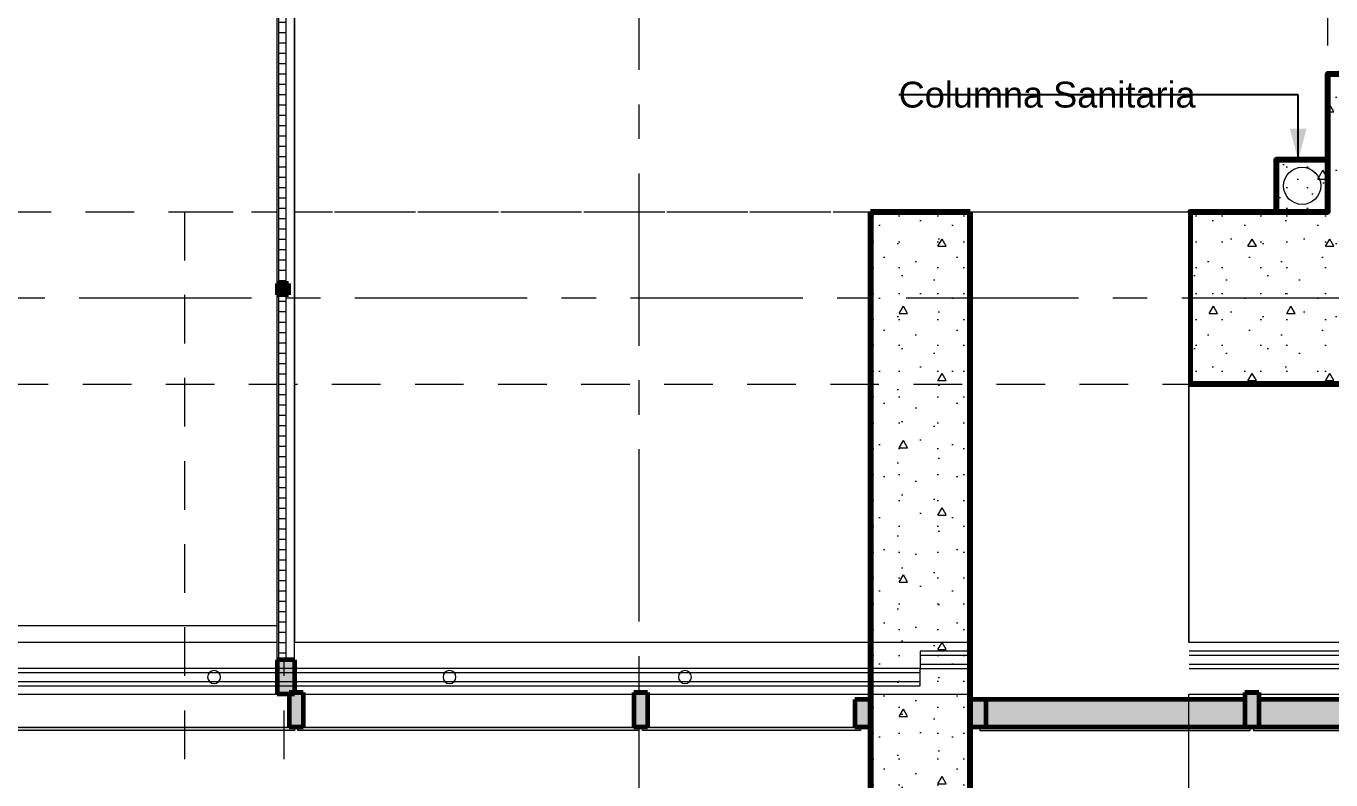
# Model space of a CAD drawing. Header units: inches. Extents: x -19 to 5698, y -728 to 92.
# Drawn here: x 204.291 to 208.078, y 6.052 to 8.238 of the extents above; entities that cross this region are included whole.
import ezdxf

# ---------------------------------------------------------------- set-up
doc = ezdxf.new("R2010")
doc.units = ezdxf.units.IN
doc.header["$MEASUREMENT"] = 0
doc.set_wipeout_variables(frame=1)
for name, pattern in [('Hidden Line', [0.195611, 0.141111, -0.0545]), ('Línea Oculta', [0.195611, 0.141111, -0.0545]), ('Punto & Raya', [0.65, 0.5, -0.075, 0, -0.075]), ('Rayas', [0.282222, 0.141111, -0.141111]), ('Wipeout_Contour', [1, 0, -1])]:
    doc.linetypes.add(name, pattern=pattern)
doc.layers.get('0').update_dxf_attribs({"color": 61})
for name, color, linetype in [('02 _ ARQ _ ALB _ Ejes Generales', 251, 'Continuous'), ('02 _ ARQ _ ZON _ Espacio.3D', 7, 'Continuous'), ('08 _ STR _ EXT _ 06 Columnas', 7, 'Continuous'), ('08 _ STR _ EXT _ 07 Losa Aligerada', 7, 'Continuous'), ('08 _ STR _ EXT _ 08 Placas Inclinadas', 7, 'Continuous'), ('08 _ STR _ EXT _ 09 Vigas', 251, 'Continuous'), ('Acabado - Muros', 7, 'Continuous'), ('Estructura - 04 MURO', 7, 'Continuous'), ('Estructura - Carga', 7, 'Continuous'), ('Interior - Escaleras & Barandillas', 7, 'Continuous'), ('Marcador - Secciones', 7, 'Continuous'), ('MEP - HVAC', 7, 'Continuous'), ('Notas - Etiquetas', 7, 'Continuous')]:
    doc.layers.add(name, color=color, linetype=linetype)
doc.styles.add('Estilo_Generado_4', font='swisse.ttf')
doc.dimstyles.new('Estilo_Generado__8', dxfattribs={"dimtxt": 0.18, "dimasz": 0.0912, "dimexe": 0.18, "dimexo": 0.0625, "dimgap": 0, "dimtad": 0, "dimtih": 1, "dimtoh": 1, "dimdec": 4, "dimzin": 0, "dimdsep": 46, "dimcen": 0.09, "dimadec": 0, "dimazin": 0, "dimtfac": 1, "dimtdec": 4, "dimtmove": 0, "dimatfit": 3, "dimldrblk": 'ARROWHEAD_5', "dimfxl": 1, "dimtolj": 1, "dimtzin": 0, "dimarcsym": 0})
pattern_1 = [(0, (185.00004, 1e-08), (0, 0.3897114), [0.024375, -0.200625]), (0, (185.11254, 0.19486), (0, 0.3897114), [0.024375, -0.200625]), (60, (185.00004, 1e-08), (-0.3375, 0.194856), [0.024375, -0.200625]), (60, (185.22504, 1e-08), (-0.3375, 0.194856), [0.024375, -0.200625]), (120, (185.0244, 1e-08), (0.3375, 0.194856), [0.024375, -0.200625]), (120, (185.2494, 1e-08), (0.3375, 0.194856), [0.024375, -0.200625]), (0, (185.00004, 0.0375), (0, 0.075), [0, -0.075, 0, -0.1125]), (45, (185.03754, 0.0375), (-0.053033, 0.053033), [0, -0.05625, 0, -0.09375])]
pattern_2 = [(0, (185.000038, 1e-08), (0, 0.03), [])]

# ---------------------------------------------------------------- blocks, each defined once
blk = doc.blocks.new('ARROWHEAD_5')
at = {"linetype": 'Continuous', "lineweight": 0}
blk.add_hatch(color=0, dxfattribs=at).paths.add_polyline_path([(-1, 0.2679), (0, 0), (-1, -0.2679)])
at = {"color": 0, "linetype": 'Continuous', "lineweight": 0}
blk.add_line((0, 0), (-1, 0), dxfattribs=at)

msp = doc.modelspace()

# ---------------------------------------------------------------- hatches: boundary and pattern name
at = {"layer": '08 _ STR _ EXT _ 06 Columnas', "linetype": 'Continuous', "lineweight": 9}
h = msp.add_hatch(dxfattribs=at)
h.set_pattern_fill('HORMIGÓN_EN_MASA_0002', style=0, pattern_type=2)
h.set_pattern_definition(pattern_1)
h.paths.add_polyline_path([(208.57, 8.1), (208.07, 8.1), (208.07, 7.7), (207.67, 7.7), (207.67, 7.2), (208.57, 7.2)])
at = {"layer": 'Acabado - Muros', "linetype": 'Continuous', "lineweight": 9}
for points in [[(204.08, 6.195), (205.07, 6.195), (205.07, 6.205), (204.08, 6.205)], [(205.08, 6.195), (206.07, 6.195), (206.07, 6.205), (205.08, 6.205)], [(206.08, 6.195), (206.7135, 6.195), (206.7135, 6.205), (206.08, 6.205)], [(208.8438, 6.195), (208.8438, 6.205), (207.8538, 6.205), (207.8538, 6.195)]]:
    msp.add_hatch(color=250, dxfattribs=at).paths.add_polyline_path(points)
at = {"layer": 'Estructura - Carga', "linetype": 'Continuous', "lineweight": 13}
h = msp.add_hatch(dxfattribs=at)
h.set_pattern_fill('HORMIGÓN_ARMADO_0002', color=251, style=0, pattern_type=2)
h.set_pattern_definition([(0, (185.00004, 1e-08), (0, 0.311769), [0.03, -0.15]), (0, (185.09004, 0.1559), (0, 0.311769), [0.03, -0.15]), (60, (185.00004, 1e-08), (-0.27, 0.1558846), [0.03, -0.15]), (60, (185.18004, 1e-08), (-0.27, 0.1558846), [0.03, -0.15]), (120, (185.03004, 1e-08), (0.27, 0.1558846), [0.03, -0.15]), (120, (185.21004, 1e-08), (0.27, 0.1558846), [0.03, -0.15]), (0, (185.00004, 0.03), (0, 0.06), [0, -0.06, 0, -0.09]), (45, (185.03004, 0.03), (-0.04242641, 0.04242641), [0, -0.045, 0, -0.075])])
h.paths.add_polyline_path([(207.92, 7.7), (208.07, 7.7), (208.07, 7.85), (207.92, 7.85)])

# ---------------------------------------------------------------- linework, layer by layer
at = {"layer": '02 _ ARQ _ ZON _ Espacio.3D', "color": 254, "linetype": 'Continuous', "lineweight": 0, "flags": 128}
for points in [[(205.0199, 6.5), (205.02, 18.6001), (193.32, 18.6001), (193.32, 6.5)], [(208.57, 16.1), (208.07, 16.1), (208.07, 17.35), (205.07, 17.35), (205.07, 6.45), (207.5228, 6.4503), (207.5228, 7.7), (207.7528, 7.7), (208.07, 7.7), (208.07, 8.1), (208.57, 8.1), (208.57, 7.2), (207.6661, 7.2), (207.6661, 6.45), (212.1198, 6.45), (212.1198, 7.7005), (212.1198, 17.3498), (208.97, 17.3498), (208.97, 16.9001), (208.57, 16.9)]]:
    msp.add_lwpolyline(points, close=True, dxfattribs=at)
at = {"layer": '08 _ STR _ EXT _ 06 Columnas', "color": 7, "linetype": 'Continuous', "lineweight": 80, "flags": 128}
msp.add_lwpolyline([(208.57, 8.1), (208.57, 7.2), (207.67, 7.2), (207.67, 7.7), (208.07, 7.7), (208.07, 8.1)], close=True, dxfattribs=at)
at = {"layer": '08 _ STR _ EXT _ 08 Placas Inclinadas', "color": 251, "linetype": 'Línea Oculta', "lineweight": 13, "flags": 128}
for points in [[(204.7505, 7.7), (205.0392, 7.7)], [(205.0392, 7.7), (206.7424, 7.7)]]:
    msp.add_lwpolyline(points, dxfattribs=at)
at = {"layer": '08 _ STR _ EXT _ 09 Vigas', "color": 251, "linetype": 'Hidden Line', "lineweight": 13, "true_color": 0x636466}
for p, q in [((208.07, 7.7), (208.07, 16.9)), ((208.57, 7.2), (208.07, 7.2))]:
    msp.add_line(p, q, dxfattribs=at)
at = {"layer": 'Acabado - Muros', "color": 7, "linetype": 'Continuous', "lineweight": 60}
for p, q in [((205.095, 6.205), (205.055, 6.205)), ((206.095, 6.205), (206.055, 6.205)), ((206.7424, 6.205), (206.6962, 6.205)), ((207.8688, 6.205), (207.8288, 6.205)), ((208.8288, 6.205), (207.8688, 6.205))]:
    msp.add_line(p, q, dxfattribs=at)
at = {"layer": 'Acabado - Muros', "color": 7, "linetype": 'Continuous', "lineweight": 13, "flags": 128}
for points in [[(204.08, 6.195), (204.08, 6.205), (205.07, 6.205), (205.07, 6.195)], [(205.08, 6.195), (205.08, 6.205), (206.07, 6.205), (206.07, 6.195)], [(206.08, 6.195), (206.08, 6.205), (206.7135, 6.205), (206.7135, 6.195)], [(208.8438, 6.195), (208.8438, 6.205), (207.8538, 6.205), (207.8538, 6.195)]]:
    msp.add_lwpolyline(points, close=True, dxfattribs=at)
at = {"layer": 'Estructura - Carga', "color": 7, "linetype": 'Continuous', "lineweight": 80, "flags": 128}
msp.add_lwpolyline([(207.92, 7.7), (208.07, 7.7), (208.07, 7.85), (207.92, 7.85)], close=True, dxfattribs=at)
at = {"layer": 'MEP - HVAC', "color": 7, "linetype": 'Continuous', "lineweight": 13, "flags": 128}
msp.add_lwpolyline([(207.995, 7.721, -1), (207.995, 7.829, -1)], format="xyb", close=True, dxfattribs=at)

# ---------------------------------------------------------------- texts
at = {"layer": 'Notas - Etiquetas', "color": 5, "linetype": 'Continuous', "lineweight": 35, "insert": (206.8239, 8.0391), "char_height": 0.075, "attachment_point": 4, "style": 'Estilo_Generado_4'}
msp.add_mtext('\\A1;{\\pql;\\fSwis721 Ex BT|b0|i0|c0|p34;Columna Sanitaria}', dxfattribs=at)

# ---------------------------------------------------------------- leaders
at = {"layer": 'Notas - Etiquetas', "color": 144, "linetype": 'Continuous', "lineweight": 13, "annotation_type": 0, "has_hookline": 1, "hookline_direction": 1, "text_width": 1.9482, "horizontal_direction": (0, 1, 0)}
msp.add_leader([(205.035, 11.85), (204.8952, 11.7357), (204.8952, 9.5859)], dimstyle='Estilo_Generado__8', dxfattribs=at)
at = {"layer": 'Notas - Etiquetas', "color": 144, "linetype": 'Continuous', "lineweight": 13, "annotation_type": 0, "has_hookline": 1, "hookline_direction": 1, "text_width": 1.0171}
msp.add_leader([(207.9835, 7.85), (207.9835, 8.0391), (206.8239, 8.0391)], dimstyle='Estilo_Generado__8', dxfattribs=at)

# ---------------------------------------------------------------- next in the draw order: wipeouts: each hides what was drawn before it
at = {"color": 254, "linetype": 'Wipeout_Contour', "lineweight": 0, "ltscale": 6499.459844}
msp.add_wipeout([(193.32, 6.3), (210.1488, 6.3), (210.1488, 6.45), (193.32, 6.45)], dxfattribs=at).dxf.layer = 'Estructura - 04 MURO'

# ---------------------------------------------------------------- next in the draw order: hatches: boundary and pattern name
at = {"layer": 'Acabado - Muros', "linetype": 'Continuous', "lineweight": 0}
for points in [[(205.055, 6.305), (205.055, 6.205), (205.095, 6.205), (205.095, 6.305)], [(206.055, 6.305), (206.055, 6.205), (206.095, 6.205), (206.095, 6.305)], [(207.8688, 6.305), (207.8288, 6.305), (207.8288, 6.205), (207.8688, 6.205)], [(206.6962, 6.285), (206.6962, 6.205), (206.7424, 6.205), (206.7424, 6.285)]]:
    msp.add_hatch(color=254, dxfattribs=at).paths.add_polyline_path(points)
at = {"layer": 'Acabado - Muros', "linetype": 'Continuous', "lineweight": 13}
msp.add_hatch(color=253, dxfattribs=at).paths.add_polyline_path([(207.8688, 6.205), (208.8288, 6.205), (208.8288, 6.285), (207.8688, 6.285)])

# ---------------------------------------------------------------- next in the draw order: linework, layer by layer
at = {"layer": '08 _ STR _ EXT _ 07 Losa Aligerada', "color": 7, "linetype": 'Rayas', "lineweight": 18, "flags": 128}
msp.add_lwpolyline([(193.22, 11.97, 1.049431), (198.7937, 6.3), (209.6003, 6.3), (209.6003, 6.2005), (214.7981, 6.2005), (214.7981, 7.2), (222.07, 7.2), (222.07, 5.6637), (223.2699, 5.6637), (223.2699, 4.2), (228.3699, 4.2), (228.3699, 5.6637), (229.57, 5.6637), (229.57, 7.2), (236.57, 7.2), (236.57, 14.9999), (236.57, 15.1499), (236.57, 15.1499), (236.57, 15.7999), (236.57, 15.7999), (236.57, 18.1001), (236.57, 20.35), (234.07, 20.35), (231.67, 20.35), (231.67, 22.35), (231.67, 22.6), (231.67, 24.5), (231.67, 24.75), (231.67, 26.75), (236.57, 26.75), (236.57, 29.7), (236.57, 35.2005), (236.57, 39.9), (228.67, 39.9), (223.5529, 39.9), (223.5529, 40.9), (218.9324, 40.9), (218.9324, 39.9), (208.37, 39.9), (208.37, 41.4352), (207.42, 41.4352), (207.42, 42.9), (202.22, 42.9), (202.22, 41.4352), (201.2699, 41.4352), (201.2699, 39.9), (196.2701, 39.9), (196.2701, 41.1), (192.8701, 41.1), (192.8701, 37.7), (194.07, 37.7), (194.07, 33.9), (193.17, 33.9), (193.17, 21.2663), (193.22, 21.2663)], format="xyb", close=True, dxfattribs=at)
at = {"layer": '08 _ STR _ EXT _ 07 Losa Aligerada', "color": 7, "linetype": 'Continuous', "lineweight": 18, "flags": 128}
msp.add_lwpolyline([(208.37, 42.6544), (207.42, 42.6544), (207.42, 42.9), (202.22, 42.9), (202.22, 42.6544), (201.2699, 42.6544), (201.2699, 39.9), (196.1201, 39.9), (196.1201, 40.95), (193.0201, 40.95), (193.0201, 37.7), (194.1639, 37.7), (194.1639, 33.9), (193.17, 33.9), (193.17, 23.8932), (193.17, 6.3), (212.718, 6.3)], dxfattribs=at)
at = {"layer": '08 _ STR _ EXT _ 08 Placas Inclinadas', "color": 251, "linetype": 'Línea Oculta', "lineweight": 13}
msp.add_line((205.0392, 7.7), (205.0392, 4.6), dxfattribs=at)
at = {"layer": '08 _ STR _ EXT _ 08 Placas Inclinadas', "color": 7, "linetype": 'Continuous', "lineweight": 80}
msp.add_line((206.7424, 7.7), (206.7424, 4.6), dxfattribs=at)
at = {"layer": '08 _ STR _ EXT _ 08 Placas Inclinadas', "color": 251, "linetype": 'Línea Oculta', "lineweight": 13, "flags": 128}
msp.add_lwpolyline([(204.7505, 7.7), (204.7505, 4.6)], dxfattribs=at)
at = {"layer": 'Acabado - Muros', "color": 7, "linetype": 'Continuous', "lineweight": 60}
for p, q in [((205.07, 6.3), (205.02, 6.3)), ((205.055, 6.305), (205.055, 6.205)), ((205.095, 6.305), (205.055, 6.305)), ((205.095, 6.305), (205.095, 6.205)), ((206.055, 6.305), (206.055, 6.205)), ((206.095, 6.305), (206.055, 6.305)), ((206.095, 6.305), (206.095, 6.205)), ((207.8288, 6.305), (207.8288, 6.285)), ((207.8688, 6.305), (207.8288, 6.305)), ((207.8688, 6.305), (207.8688, 6.285)), ((206.7424, 6.285), (206.6962, 6.285)), ((206.6962, 6.285), (206.6962, 6.205)), ((206.7424, 6.285), (206.7424, 6.205)), ((207.8288, 6.285), (207.8288, 6.205)), ((207.8688, 6.285), (207.8688, 6.205)), ((208.8288, 6.285), (207.8688, 6.285))]:
    msp.add_line(p, q, dxfattribs=at)
at = {"layer": 'Estructura - 04 MURO', "color": 7, "linetype": 'Continuous', "lineweight": 13, "flags": 128}
for points in [[(210.1488, 6.45), (193.32, 6.45)], [(193.17, 6.3), (210.1488, 6.3)]]:
    msp.add_lwpolyline(points, dxfattribs=at)
at = {"layer": 'Interior - Escaleras & Barandillas', "color": 161, "linetype": 'Continuous', "lineweight": 13}
for p, q in [((206.8867, 6.375), (193.2825, 6.375)), ((206.8867, 6.325), (206.8867, 6.375)), ((193.2075, 6.3375), (206.8867, 6.3375)), ((193.2075, 6.3375), (206.8867, 6.3375)), ((193.2075, 6.3375), (206.8867, 6.3375)), ((206.8867, 6.3625), (193.2325, 6.3625)), ((206.8867, 6.3625), (193.2325, 6.3625)), ((206.8867, 6.3625), (193.2325, 6.3625)), ((206.8867, 6.3375), (206.8867, 6.3625)), ((206.8867, 6.3375), (206.8867, 6.3625)), ((206.8867, 6.3375), (206.8867, 6.3625)), ((193.2825, 6.325), (206.8867, 6.325))]:
    msp.add_line(p, q, dxfattribs=at)
at = {"layer": 'Interior - Escaleras & Barandillas', "color": 161, "linetype": 'Continuous', "lineweight": 13, "flags": 128}
for points in [[(212.2151, 6.375), (212.2151, 6.425), (206.8867, 6.425), (206.8867, 6.375)], [(212.2151, 6.3875), (212.2151, 6.4125), (206.8867, 6.4125), (206.8867, 6.3875)], [(212.2151, 6.3875), (212.2151, 6.4125), (206.8867, 6.4125), (206.8867, 6.3875)], [(212.2151, 6.3875), (212.2151, 6.4125), (206.8867, 6.4125), (206.8867, 6.3875)]]:
    msp.add_lwpolyline(points, close=True, dxfattribs=at)
for points in [[(207.5528, 6.4188, 1), (207.5528, 6.3813, 1)], [(204.8367, 6.3688, 1), (204.8367, 6.3313, 1)], [(205.52, 6.3688, 1), (205.52, 6.3313, 1)], [(206.2034, 6.3688, 1), (206.2034, 6.3313, 1)]]:
    msp.add_lwpolyline(points, format="xyb", close=True, dxfattribs=at)
at = {"layer": 'Marcador - Secciones', "color": 251, "linetype": 'Punto & Raya', "lineweight": 13, "true_color": 0x636466}
msp.add_line((206.07, 46.2111), (206.07, 0.8878), dxfattribs=at)

# ---------------------------------------------------------------- next in the draw order: wipeouts: each hides what was drawn before it
at = {"color": 254, "linetype": 'Wipeout_Contour', "lineweight": 0, "ltscale": 6521.916058}
msp.add_wipeout([(207.6661, 4.6), (207.6661, 7.7), (207.0311, 7.7), (207.0311, 4.6)], dxfattribs=at).dxf.layer = '08 _ STR _ EXT _ 08 Placas Inclinadas'

# ---------------------------------------------------------------- next in the draw order: hatches: boundary and pattern name
at = {"layer": '08 _ STR _ EXT _ 08 Placas Inclinadas', "linetype": 'Continuous', "lineweight": 9}
h = msp.add_hatch(dxfattribs=at)
h.set_pattern_fill('HORMIGÓN_EN_MASA_0002', color=250, style=0, pattern_type=2)
h.set_pattern_definition(pattern_1)
h.paths.add_polyline_path([(206.7424, 7.7), (206.7424, 4.6), (207.0311, 4.6), (207.0311, 7.7)])
at = {"layer": 'Acabado - Muros', "linetype": 'Continuous', "lineweight": 0}
msp.add_hatch(color=254, dxfattribs=at).paths.add_polyline_path([(207.0773, 6.285), (207.0311, 6.285), (207.0311, 6.205), (207.0773, 6.205)])
at = {"layer": 'Acabado - Muros', "linetype": 'Continuous', "lineweight": 13}
msp.add_hatch(color=253, dxfattribs=at).paths.add_polyline_path([(207.0773, 6.205), (207.8288, 6.205), (207.8288, 6.285), (207.0773, 6.285)])
at = {"layer": 'Acabado - Muros', "linetype": 'Continuous', "lineweight": 9}
msp.add_hatch(color=250, dxfattribs=at).paths.add_polyline_path([(207.8438, 6.195), (207.8438, 6.205), (207.0599, 6.205), (207.0599, 6.195)])

# ---------------------------------------------------------------- next in the draw order: linework, layer by layer
at = {"layer": '08 _ STR _ EXT _ 08 Placas Inclinadas', "color": 7, "linetype": 'Continuous', "lineweight": 80}
msp.add_line((207.0311, 4.6), (207.0311, 7.7), dxfattribs=at)
at = {"layer": '08 _ STR _ EXT _ 08 Placas Inclinadas', "color": 7, "linetype": 'Continuous', "lineweight": 80, "flags": 128}
msp.add_lwpolyline([(206.7424, 7.7), (207.0311, 7.7)], dxfattribs=at)
at = {"layer": '08 _ STR _ EXT _ 08 Placas Inclinadas', "color": 7, "linetype": 'Continuous', "lineweight": 13, "flags": 128}
for points in [[(207.0311, 7.7), (207.6661, 7.7)], [(207.6661, 6.45), (207.6661, 7.7)], [(207.6661, 4.6), (207.6661, 6.3)]]:
    msp.add_lwpolyline(points, dxfattribs=at)
at = {"layer": '08 _ STR _ EXT _ 09 Vigas', "color": 251, "linetype": 'Hidden Line', "lineweight": 13, "true_color": 0x636466}
for p, q in [((201.57, 7.7), (208.07, 7.7)), ((194.57, 7.2), (236.57, 7.2))]:
    msp.add_line(p, q, dxfattribs=at)
at = {"layer": 'Acabado - Muros', "color": 7, "linetype": 'Continuous', "lineweight": 60}
for p, q in [((207.0311, 6.285), (207.0311, 6.205)), ((207.0773, 6.285), (207.0311, 6.285)), ((207.0773, 6.285), (207.0773, 6.205)), ((207.8288, 6.285), (207.0773, 6.285)), ((207.0773, 6.205), (207.0311, 6.205)), ((207.8288, 6.205), (207.0773, 6.205))]:
    msp.add_line(p, q, dxfattribs=at)
at = {"layer": 'Acabado - Muros', "color": 7, "linetype": 'Continuous', "lineweight": 13, "flags": 128}
msp.add_lwpolyline([(207.8438, 6.195), (207.8438, 6.205), (207.0599, 6.205), (207.0599, 6.195)], close=True, dxfattribs=at)

# ---------------------------------------------------------------- next in the draw order: wipeouts: each hides what was drawn before it
at = {"color": 254, "linetype": 'Wipeout_Contour', "lineweight": 0, "ltscale": 9768.772766}
msp.add_wipeout([(205.02, 6.4), (205.07, 6.4), (205.07, 7.4749), (205.053, 7.4749), (205.053, 7.4584), (205.02, 7.4584)], dxfattribs=at).dxf.layer = 'Acabado - Muros'

# ---------------------------------------------------------------- next in the draw order: linework, layer by layer
at = {"layer": 'Acabado - Muros', "color": 7, "linetype": 'Continuous', "lineweight": 60}
msp.add_line((205.07, 6.4), (205.07, 6.3), dxfattribs=at)

# ---------------------------------------------------------------- next in the draw order: wipeouts: each hides what was drawn before it
at = {"color": 254, "linetype": 'Wipeout_Contour', "lineweight": 0, "ltscale": 9768.795796}
msp.add_wipeout([(205.02, 9.6249), (205.02, 7.4914), (205.053, 7.4914), (205.053, 7.4749), (205.07, 7.4749), (205.07, 9.6249)], dxfattribs=at).dxf.layer = 'Acabado - Muros'

# ---------------------------------------------------------------- next in the draw order: linework, layer by layer
at = {"layer": 'Acabado - Muros', "color": 251, "linetype": 'Continuous', "lineweight": 13, "flags": 128}
for points in [[(205.02, 7.4914), (205.02, 9.6249)], [(205.07, 6.4), (205.07, 7.4749), (205.07, 9.6249)], [(205.02, 6.4), (205.02, 7.4584)]]:
    msp.add_lwpolyline(points, dxfattribs=at)

# ---------------------------------------------------------------- next in the draw order: wipeouts: each hides what was drawn before it
at = {"color": 254, "linetype": 'Wipeout_Contour', "lineweight": 0, "ltscale": 6512.703814}
msp.add_wipeout([(205.025, 9.6249), (205.025, 7.4914), (205.045, 7.4914), (205.045, 9.6249)], dxfattribs=at).dxf.layer = 'Acabado - Muros'
at = {"color": 254, "linetype": 'Wipeout_Contour', "lineweight": 0, "ltscale": 6512.671778}
msp.add_wipeout([(205.025, 7.4584), (205.025, 6.4), (205.045, 6.4), (205.045, 7.4584)], dxfattribs=at).dxf.layer = 'Acabado - Muros'

# ---------------------------------------------------------------- next in the draw order: hatches: boundary and pattern name
at = {"layer": 'Acabado - Muros', "linetype": 'Continuous', "lineweight": 0}
h = msp.add_hatch(dxfattribs=at)
h.set_pattern_fill('CONTRACHAPADO_0002', color=254, style=0, pattern_type=2)
h.set_pattern_definition(pattern_2)
h.paths.add_polyline_path([(205.025, 9.6249), (205.025, 7.4914), (205.045, 7.4914), (205.045, 9.6249)])
for points in [[(205.053, 7.4914), (205.02, 7.4914), (205.02, 7.4584), (205.053, 7.4584)], [(205.02, 6.4), (205.02, 6.3), (205.07, 6.3), (205.07, 6.4)]]:
    msp.add_hatch(color=254, dxfattribs=at).paths.add_polyline_path(points)
h = msp.add_hatch(dxfattribs=at)
h.set_pattern_fill('CONTRACHAPADO_0002', color=254, style=0, pattern_type=2)
h.set_pattern_definition(pattern_2)
h.paths.add_polyline_path([(205.025, 7.4584), (205.025, 6.4), (205.045, 6.4), (205.045, 7.4584)])

# ---------------------------------------------------------------- next in the draw order: linework, layer by layer
at = {"layer": '02 _ ARQ _ ALB _ Ejes Generales', "color": 251, "linetype": 'Punto & Raya', "lineweight": 13, "true_color": 0x636466}
msp.add_line((190.8454, 7.45), (239.57, 7.45), dxfattribs=at)
at = {"layer": 'Acabado - Muros', "color": 7, "linetype": 'Continuous', "lineweight": 60}
for p, q in [((205.02, 7.4914), (205.02, 7.4584)), ((205.053, 7.4914), (205.02, 7.4914)), ((205.053, 7.4914), (205.053, 7.4584)), ((205.053, 7.4584), (205.02, 7.4584)), ((205.02, 6.4), (205.02, 6.3)), ((205.07, 6.4), (205.02, 6.4))]:
    msp.add_line(p, q, dxfattribs=at)
at = {"layer": 'Acabado - Muros', "color": 7, "linetype": 'Continuous', "lineweight": 13, "flags": 128}
for points in [[(205.025, 9.6249), (205.045, 9.6249), (205.045, 7.4914), (205.025, 7.4914)], [(205.025, 7.4584), (205.045, 7.4584), (205.045, 6.4), (205.025, 6.4)]]:
    msp.add_lwpolyline(points, close=True, dxfattribs=at)

doc.saveas('drawing.dxf')
